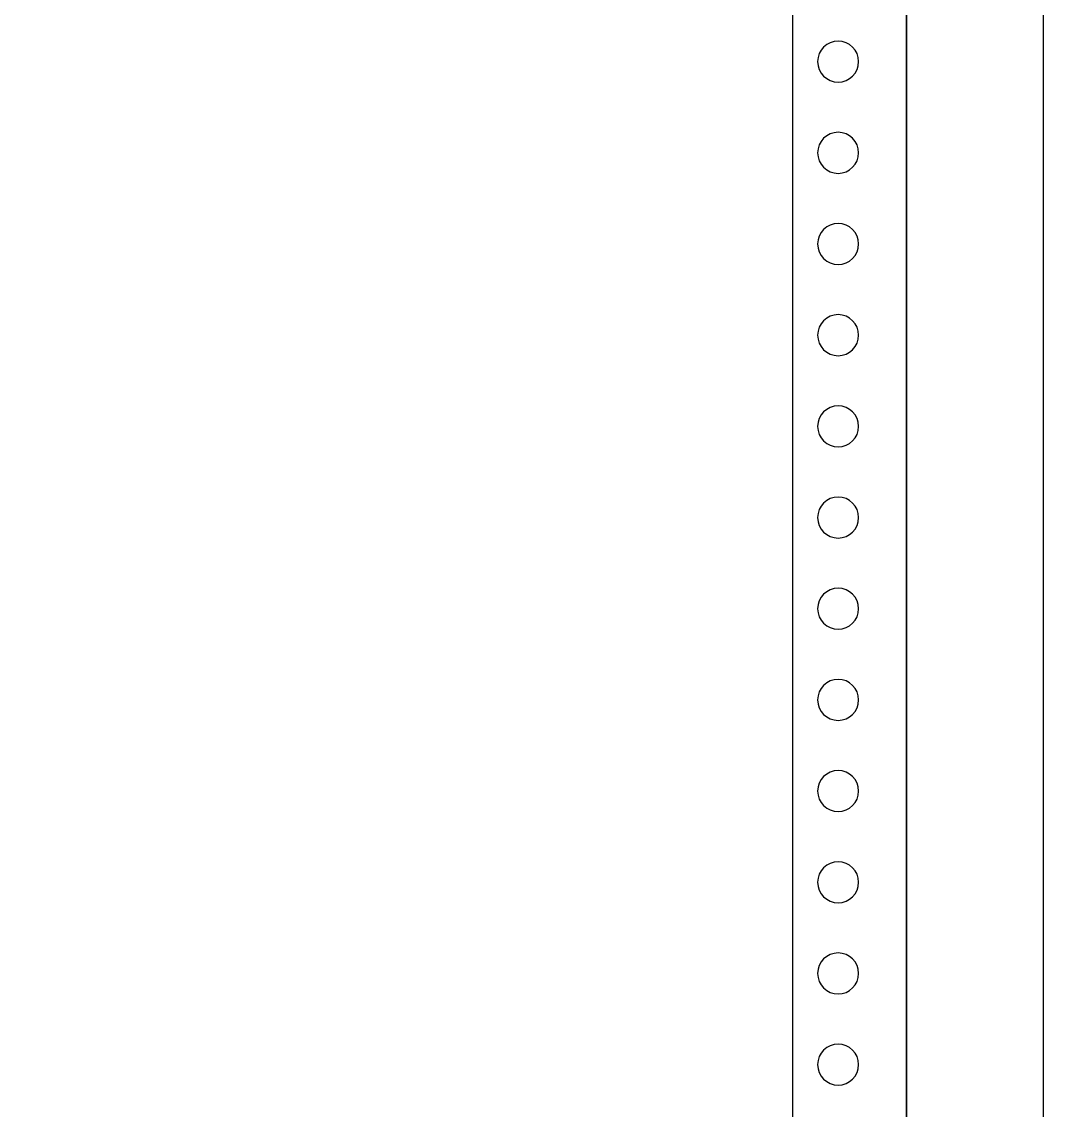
# Model space of a CAD drawing. Extents: x 1419121 to 1419721, y 398504 to 400304.
# Drawn here: x 1419496.4 to 1419720.5, y 398889.4 to 399128.1 of the extents above; entities that cross this region are included whole.
import ezdxf

# ---------------------------------------------------------------- set-up
doc = ezdxf.new("R2010")
doc.units = 0
doc.header["$MEASUREMENT"] = 0
doc.layers.add('LY-JS-BJ', color=7, linetype='Continuous')
doc.layers.add('布置图', color=20, linetype='Continuous')

# ---------------------------------------------------------------- blocks, each defined once
blk = doc.blocks.new('*U16')
at = {"layer": 'LY-JS-BJ', "color": 6}
blk.add_circle((0, 0), 4.5, dxfattribs=at)
blk = doc.blocks.new('*U17')
at = {"layer": 'LY-JS-BJ', "color": 0, "linetype": 'ByBlock', "lineweight": -2, "transparency": 16777216}
for p in [(0, -1060), (0, -1080), (0, -1100), (0, -1120), (0, -1140), (0, -1160), (0, -1180), (0, -1200), (0, -1220), (0, -1240), (0, -1260), (0, -1280)]:
    blk.add_blockref('*U16', p, dxfattribs=at)

msp = doc.modelspace()

# ---------------------------------------------------------------- linework, layer by layer
at = {"layer": 'LY-JS-BJ', "color": 6, "ltscale": 50}
msp.add_lwpolyline([(1419690.52, 400249.37), (1419690.52, 398504.37)], dxfattribs=at)
at = {"layer": 'LY-JS-BJ', "color": 6, "lineweight": -3}
msp.add_lwpolyline([(1419665.52, 400189.37), (1419665.52, 398589.37), (1419690.52, 398589.37), (1419690.52, 400189.37)], close=True, dxfattribs=at)
at = {"layer": '布置图', "ltscale": 50}
msp.add_lwpolyline([(1419120.52, 400304.37), (1419720.52, 400304.37), (1419720.52, 398504.37), (1419120.52, 398504.37)], close=True, dxfattribs=at)

# ---------------------------------------------------------------- block references
at = {"layer": 'LY-JS-BJ', "color": 6, "lineweight": -3, "xscale": -1}
msp.add_blockref('*U17', (1419675.52, 400179.37), dxfattribs=at)

doc.saveas('drawing.dxf')
